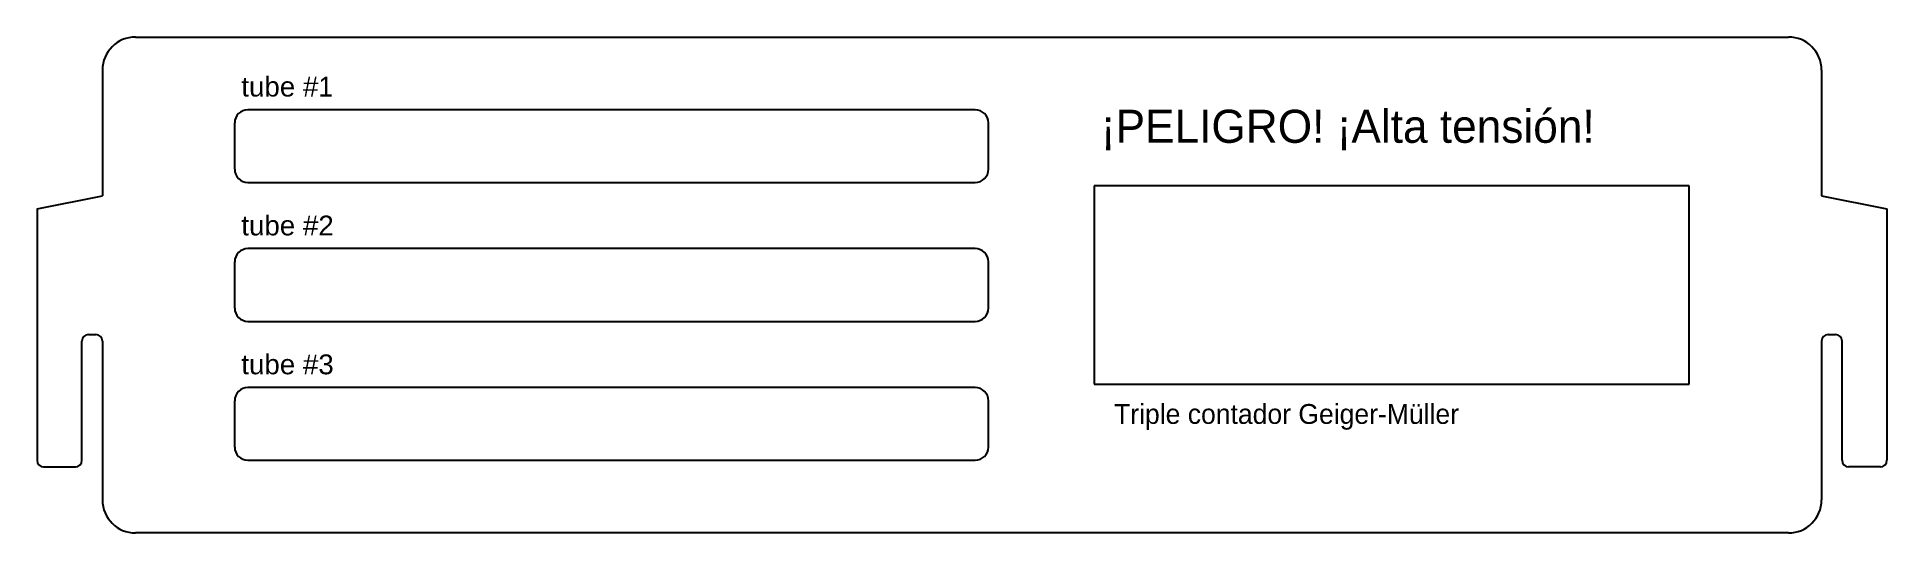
# Model space of a CAD drawing. Header units: millimetres. Extents: x -140 to 140, y 0 to 75.
import ezdxf

# ---------------------------------------------------------------- set-up
doc = ezdxf.new("R2010")
doc.units = ezdxf.units.MM
doc.layers.get('0').update_dxf_attribs({"linetype": 'CONTINUOUS', "lineweight": 25, "true_color": 0xffffff})
doc.styles.add('textstyle0', font='')
doc.styles.add('textstyle1', font='')
doc.styles.add('textstyle2', font='')
doc.styles.add('textstyle3', font='')
doc.styles.add('textstyle4', font='')
doc.styles.get('textstyle0').set_extended_font_data('Arial')
doc.styles.get('textstyle1').set_extended_font_data('Arial')
doc.styles.get('textstyle2').set_extended_font_data('Arial')
doc.styles.get('textstyle3').set_extended_font_data('Arial')
doc.styles.get('textstyle4').set_extended_font_data('Arial')

msp = doc.modelspace()

# ---------------------------------------------------------------- linework, layer by layer
for p, q in [((-125, 75), (125, 75)), ((-130, 70), (-130, 51)), ((130, 70), (130, 51)), ((-110, 55), (-110, 62)), ((2, 64), (-108, 64)), ((4, 55), (4, 62)), ((-139.9, 49), (-130, 51)), ((-108, 53), (2, 53)), ((110, 52.5), (20, 52.5)), ((20, 52.5), (20, 22.5)), ((110, 22.5), (110, 52.5)), ((130, 51), (139.9, 49)), ((-139.9, 49), (-139.9, 11)), ((139.9, 49), (139.9, 11)), ((2, 43), (-108, 43)), ((-110, 34), (-110, 41)), ((4, 34), (4, 41)), ((-108, 32), (2, 32)), ((-133.1, 11), (-133.1, 29)), ((-132.1, 30), (-131, 30)), ((-130, 29), (-130, 5)), ((130, 29), (130, 5)), ((131, 30), (132.1, 30)), ((133.1, 11), (133.1, 29)), ((20, 22.5), (110, 22.5)), ((-110, 13), (-110, 20)), ((2, 22), (-108, 22)), ((4, 13), (4, 20)), ((-138.9, 10), (-134.1, 10)), ((-108, 11), (2, 11)), ((138.9, 10), (134.1, 10)), ((125, 0), (-125, 0))]:
    msp.add_line(p, q)
for centre, radius, start, end in [((-125, 70), 5, 90, 180), ((125, 70), 5, 0, 90), ((-108, 62), 2, 90, 180), ((2, 62), 2, 0, 90), ((-108, 55), 2, 180, 270), ((2, 55), 2, 270, 0), ((-108, 41), 2, 90, 180), ((2, 41), 2, 0, 90), ((-108, 34), 2, 180, 270), ((2, 34), 2, 270, 0), ((-132.1, 29), 1, 90, 180), ((-131, 29), 1, 0, 90), ((131, 29), 1, 90, 180), ((132.1, 29), 1, 360, 90), ((-108, 20), 2, 90, 180), ((2, 20), 2, 0, 90), ((-108, 13), 2, 180, 270), ((2, 13), 2, 270, 0), ((-138.9, 11), 1, 180, 270), ((-134.1, 11), 1, 270, 0), ((134.1, 11), 1, 180, 270), ((138.9, 11), 1, 270, 360), ((-125, 5), 5, 180, 270), ((125, 5), 5, 270, 0)]:
    msp.add_arc(centre, radius, start, end)

# ---------------------------------------------------------------- texts
at = {"attachment_point": 1}
for s, insert, char_height, style in [('tube #\\fAmerican Typewriter|b0|i0|c0|p0;1', (-109, 69), 3, 'textstyle0'), ('\\fAmerican Typewriter|b0|i0|c0|p0;¡PELIGRO! ¡Alta tensión!', (21, 64), 5, 'textstyle3'), ('tube #2', (-109, 48), 3, 'textstyle1'), ('tube #3', (-109, 27), 3, 'textstyle2'), ('\\fAmerican Typewriter|b0|i0|c0|p0;Triple contador Geiger-Müller', (23, 19.5), 3, 'textstyle4')]:
    msp.add_mtext(s, dxfattribs=dict(at, insert=insert, char_height=char_height, style=style))

doc.saveas('drawing.dxf')
